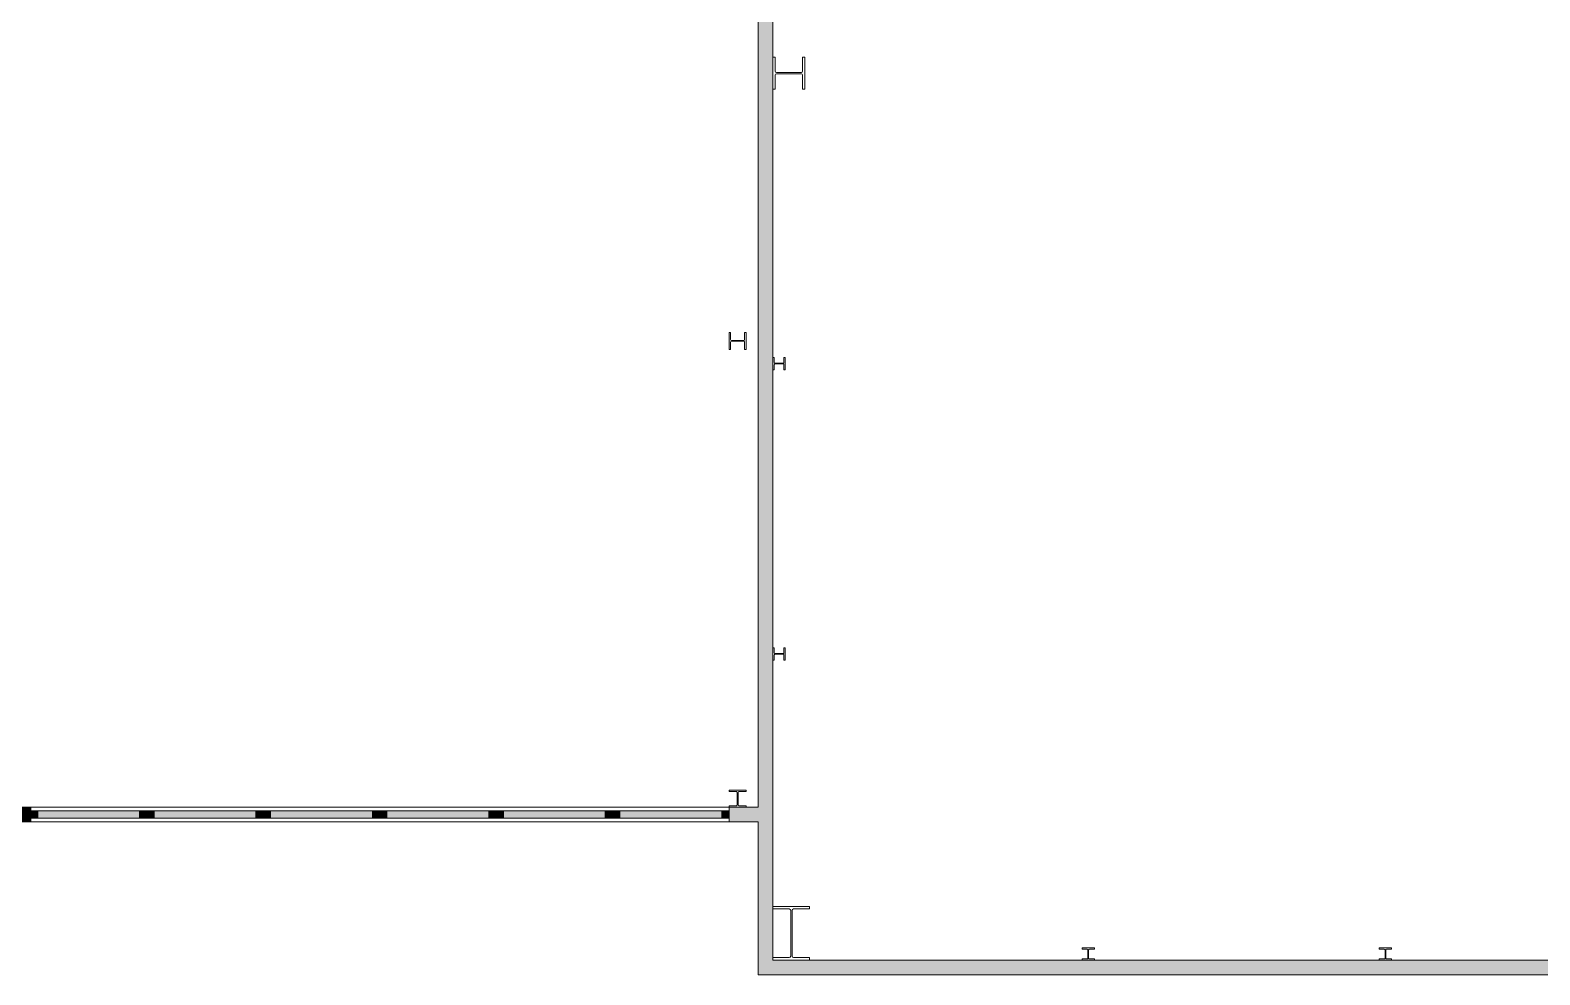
# Model space of a CAD drawing. Header units: inches. Extents: x 47334 to 154394, y 34687 to 85162.
# Drawn here: x 59289 to 71656, y 52652 to 60389 of the extents above; entities that cross this region are included whole.
import ezdxf

# ---------------------------------------------------------------- set-up
doc = ezdxf.new("R2010")
doc.units = ezdxf.units.IN
doc.header["$LTSCALE"] = 300
doc.header["$MEASUREMENT"] = 0
doc.linetypes.add('Wipeout_Contour', pattern=[1.01, 0.01, -1])
doc.layers.add('Grundebene', color=7, linetype='Continuous')

# ---------------------------------------------------------------- blocks, each defined once
blk = doc.blocks.new('Color_Area-126E')
at = {"layer": 'Grundebene', "true_color": 0xffffff, "transparency": 33554687}
blk.add_hatch(color=7, dxfattribs=at).paths.add_polyline_path([(60244, 53934), (60244, 53994), (60184, 53994), (60184, 53934)], flags=0)
at = {"layer": 'Grundebene', "color": 18, "linetype": 'Wipeout_Contour', "lineweight": 13, "true_color": 0x000000}
for p, q in [((60244, 53994), (60184, 53994)), ((60184, 53994), (60184, 53934)), ((60184, 53934), (60244, 53934)), ((60244, 53934), (60244, 53994))]:
    blk.add_line(p, q, dxfattribs=at)
blk = doc.blocks.new('Color_Area-1274')
at = {"layer": 'Grundebene', "true_color": 0xffffff, "transparency": 33554687}
blk.add_hatch(color=7, dxfattribs=at).paths.add_polyline_path([(59293, 53994), (59293, 53934), (59353, 53934), (59353, 53994)], flags=0)
at = {"layer": 'Grundebene', "color": 18, "linetype": 'Wipeout_Contour', "lineweight": 13, "true_color": 0x000000}
for p, q in [((59293, 53994), (59293, 53934)), ((59353, 53994), (59293, 53994)), ((59293, 53934), (59353, 53934)), ((59353, 53934), (59353, 53994))]:
    blk.add_line(p, q, dxfattribs=at)
blk = doc.blocks.new('Color_Area-127A')
at = {"layer": 'Grundebene', "true_color": 0xffffff, "transparency": 33554687}
blk.add_hatch(color=7, dxfattribs=at).paths.add_polyline_path([(59353, 53934), (60184, 53934), (60184, 53994), (59353, 53994)], flags=0)
at = {"layer": 'Grundebene', "color": 18, "linetype": 'Wipeout_Contour', "lineweight": 13, "true_color": 0x000000}
for p, q in [((60184, 53994), (59353, 53994)), ((59353, 53994), (59353, 53934)), ((59353, 53934), (60184, 53934)), ((60184, 53934), (60184, 53994))]:
    blk.add_line(p, q, dxfattribs=at)
blk = doc.blocks.new('Color_Area-128C')
at = {"layer": 'Grundebene', "true_color": 0xffffff, "transparency": 33554687}
blk.add_hatch(color=7, dxfattribs=at).paths.add_polyline_path([(60244, 53934), (60244, 53994), (60304, 53994), (60304, 53934)], flags=0)
at = {"layer": 'Grundebene', "color": 18, "linetype": 'Wipeout_Contour', "lineweight": 13, "true_color": 0x000000}
for p, q in [((60244, 53934), (60244, 53994)), ((60244, 53994), (60304, 53994)), ((60304, 53934), (60244, 53934)), ((60304, 53994), (60304, 53934))]:
    blk.add_line(p, q, dxfattribs=at)
blk = doc.blocks.new('Color_Area-1292')
at = {"layer": 'Grundebene', "true_color": 0xffffff, "transparency": 33554687}
blk.add_hatch(color=7, dxfattribs=at).paths.add_polyline_path([(61198, 53994), (61198, 53934), (61138, 53934), (61138, 53994)], flags=0)
at = {"layer": 'Grundebene', "color": 18, "linetype": 'Wipeout_Contour', "lineweight": 13, "true_color": 0x000000}
for p, q in [((61138, 53934), (61138, 53994)), ((61138, 53994), (61198, 53994)), ((61198, 53934), (61138, 53934)), ((61198, 53994), (61198, 53934))]:
    blk.add_line(p, q, dxfattribs=at)
blk = doc.blocks.new('Color_Area-1298')
at = {"layer": 'Grundebene', "true_color": 0xffffff, "transparency": 33554687}
blk.add_hatch(color=7, dxfattribs=at).paths.add_polyline_path([(61138, 53934), (60304, 53934), (60304, 53994), (61138, 53994)], flags=0)
at = {"layer": 'Grundebene', "color": 18, "linetype": 'Wipeout_Contour', "lineweight": 13, "true_color": 0x000000}
for p, q in [((60304, 53934), (60304, 53994)), ((60304, 53994), (61138, 53994)), ((61138, 53934), (60304, 53934)), ((61138, 53994), (61138, 53934))]:
    blk.add_line(p, q, dxfattribs=at)
blk = doc.blocks.new('Color_Area-12AA')
at = {"layer": 'Grundebene', "true_color": 0xffffff, "transparency": 33554687}
blk.add_hatch(color=7, dxfattribs=at).paths.add_polyline_path([(62152, 53934), (62152, 53994), (62092, 53994), (62092, 53934)], flags=0)
at = {"layer": 'Grundebene', "color": 18, "linetype": 'Wipeout_Contour', "lineweight": 13, "true_color": 0x000000}
for p, q in [((62152, 53994), (62092, 53994)), ((62092, 53994), (62092, 53934)), ((62092, 53934), (62152, 53934)), ((62152, 53934), (62152, 53994))]:
    blk.add_line(p, q, dxfattribs=at)
blk = doc.blocks.new('Color_Area-12B0')
at = {"layer": 'Grundebene', "true_color": 0xffffff, "transparency": 33554687}
blk.add_hatch(color=7, dxfattribs=at).paths.add_polyline_path([(61198, 53994), (61198, 53934), (61258, 53934), (61258, 53994)], flags=0)
at = {"layer": 'Grundebene', "color": 18, "linetype": 'Wipeout_Contour', "lineweight": 13, "true_color": 0x000000}
for p, q in [((61198, 53994), (61198, 53934)), ((61258, 53994), (61198, 53994)), ((61198, 53934), (61258, 53934)), ((61258, 53934), (61258, 53994))]:
    blk.add_line(p, q, dxfattribs=at)
blk = doc.blocks.new('Color_Area-12B6')
at = {"layer": 'Grundebene', "true_color": 0xffffff, "transparency": 33554687}
blk.add_hatch(color=7, dxfattribs=at).paths.add_polyline_path([(61258, 53934), (62092, 53934), (62092, 53994), (61258, 53994)], flags=0)
at = {"layer": 'Grundebene', "color": 18, "linetype": 'Wipeout_Contour', "lineweight": 13, "true_color": 0x000000}
for p, q in [((62092, 53994), (61258, 53994)), ((61258, 53994), (61258, 53934)), ((61258, 53934), (62092, 53934)), ((62092, 53934), (62092, 53994))]:
    blk.add_line(p, q, dxfattribs=at)
blk = doc.blocks.new('Color_Area-12C8')
at = {"layer": 'Grundebene', "true_color": 0xffffff, "transparency": 33554687}
blk.add_hatch(color=7, dxfattribs=at).paths.add_polyline_path([(62152, 53934), (62152, 53994), (62212, 53994), (62212, 53934)], flags=0)
at = {"layer": 'Grundebene', "color": 18, "linetype": 'Wipeout_Contour', "lineweight": 13, "true_color": 0x000000}
for p, q in [((62152, 53934), (62152, 53994)), ((62152, 53994), (62212, 53994)), ((62212, 53934), (62152, 53934)), ((62212, 53994), (62212, 53934))]:
    blk.add_line(p, q, dxfattribs=at)
blk = doc.blocks.new('Color_Area-12CE')
at = {"layer": 'Grundebene', "true_color": 0xffffff, "transparency": 33554687}
blk.add_hatch(color=7, dxfattribs=at).paths.add_polyline_path([(63106, 53994), (63106, 53934), (63046, 53934), (63046, 53994)], flags=0)
at = {"layer": 'Grundebene', "color": 18, "linetype": 'Wipeout_Contour', "lineweight": 13, "true_color": 0x000000}
for p, q in [((63046, 53934), (63046, 53994)), ((63046, 53994), (63106, 53994)), ((63106, 53934), (63046, 53934)), ((63106, 53994), (63106, 53934))]:
    blk.add_line(p, q, dxfattribs=at)
blk = doc.blocks.new('Color_Area-12D4')
at = {"layer": 'Grundebene', "true_color": 0xffffff, "transparency": 33554687}
blk.add_hatch(color=7, dxfattribs=at).paths.add_polyline_path([(63046, 53934), (62212, 53934), (62212, 53994), (63046, 53994)], flags=0)
at = {"layer": 'Grundebene', "color": 18, "linetype": 'Wipeout_Contour', "lineweight": 13, "true_color": 0x000000}
for p, q in [((62212, 53934), (62212, 53994)), ((62212, 53994), (63046, 53994)), ((63046, 53934), (62212, 53934)), ((63046, 53994), (63046, 53934))]:
    blk.add_line(p, q, dxfattribs=at)
blk = doc.blocks.new('Color_Area-12E6')
at = {"layer": 'Grundebene', "true_color": 0xffffff, "transparency": 33554687}
blk.add_hatch(color=7, dxfattribs=at).paths.add_polyline_path([(63106, 53934), (63106, 53994), (63166, 53994), (63166, 53934)], flags=0)
at = {"layer": 'Grundebene', "color": 18, "linetype": 'Wipeout_Contour', "lineweight": 13, "true_color": 0x000000}
for p, q in [((63106, 53934), (63106, 53994)), ((63106, 53994), (63166, 53994)), ((63166, 53934), (63106, 53934)), ((63166, 53994), (63166, 53934))]:
    blk.add_line(p, q, dxfattribs=at)
blk = doc.blocks.new('Color_Area-12EC')
at = {"layer": 'Grundebene', "true_color": 0xffffff, "transparency": 33554687}
blk.add_hatch(color=7, dxfattribs=at).paths.add_polyline_path([(64060, 53994), (64060, 53934), (64000, 53934), (64000, 53994)], flags=0)
at = {"layer": 'Grundebene', "color": 18, "linetype": 'Wipeout_Contour', "lineweight": 13, "true_color": 0x000000}
for p, q in [((64000, 53934), (64000, 53994)), ((64000, 53994), (64060, 53994)), ((64060, 53934), (64000, 53934)), ((64060, 53994), (64060, 53934))]:
    blk.add_line(p, q, dxfattribs=at)
blk = doc.blocks.new('Color_Area-12F2')
at = {"layer": 'Grundebene', "true_color": 0xffffff, "transparency": 33554687}
blk.add_hatch(color=7, dxfattribs=at).paths.add_polyline_path([(64000, 53934), (63166, 53934), (63166, 53994), (64000, 53994)], flags=0)
at = {"layer": 'Grundebene', "color": 18, "linetype": 'Wipeout_Contour', "lineweight": 13, "true_color": 0x000000}
for p, q in [((63166, 53934), (63166, 53994)), ((63166, 53994), (64000, 53994)), ((64000, 53934), (63166, 53934)), ((64000, 53994), (64000, 53934))]:
    blk.add_line(p, q, dxfattribs=at)
blk = doc.blocks.new('Color_Area-1304')
at = {"layer": 'Grundebene', "true_color": 0xffffff, "transparency": 33554687}
blk.add_hatch(color=7, dxfattribs=at).paths.add_polyline_path([(65014, 53934), (65014, 53994), (64954, 53994), (64954, 53934)], flags=0)
at = {"layer": 'Grundebene', "color": 18, "linetype": 'Wipeout_Contour', "lineweight": 13, "true_color": 0x000000}
for p, q in [((65014, 53994), (64954, 53994)), ((64954, 53994), (64954, 53934)), ((64954, 53934), (65014, 53934)), ((65014, 53934), (65014, 53994))]:
    blk.add_line(p, q, dxfattribs=at)
blk = doc.blocks.new('Color_Area-130A')
at = {"layer": 'Grundebene', "true_color": 0xffffff, "transparency": 33554687}
blk.add_hatch(color=7, dxfattribs=at).paths.add_polyline_path([(64060, 53994), (64060, 53934), (64120, 53934), (64120, 53994)], flags=0)
at = {"layer": 'Grundebene', "color": 18, "linetype": 'Wipeout_Contour', "lineweight": 13, "true_color": 0x000000}
for p, q in [((64060, 53994), (64060, 53934)), ((64120, 53994), (64060, 53994)), ((64060, 53934), (64120, 53934)), ((64120, 53934), (64120, 53994))]:
    blk.add_line(p, q, dxfattribs=at)
blk = doc.blocks.new('Color_Area-1310')
at = {"layer": 'Grundebene', "true_color": 0xffffff, "transparency": 33554687}
blk.add_hatch(color=7, dxfattribs=at).paths.add_polyline_path([(64120, 53934), (64954, 53934), (64954, 53994), (64120, 53994)], flags=0)
at = {"layer": 'Grundebene', "color": 18, "linetype": 'Wipeout_Contour', "lineweight": 13, "true_color": 0x000000}
for p, q in [((64954, 53994), (64120, 53994)), ((64120, 53994), (64120, 53934)), ((64120, 53934), (64954, 53934)), ((64954, 53934), (64954, 53994))]:
    blk.add_line(p, q, dxfattribs=at)

msp = doc.modelspace()

# ---------------------------------------------------------------- hatches: boundary and pattern name
at = {"layer": 'Grundebene', "true_color": 0x000000, "transparency": 33554687}
for points in [[(65374, 74167), (65374, 52772), (65254, 52652), (65254, 74287)], [(59293, 54024), (59149, 54024), (59149, 53904), (59293, 53904)], [(65014, 53904), (65254, 53904), (65254, 54024), (65014, 54024)], [(65254, 52652), (65374, 52772), (87428, 52772), (87428, 52652)]]:
    msp.add_hatch(color=18, dxfattribs=at).paths.add_polyline_path(points, flags=0)

# ---------------------------------------------------------------- linework, layer by layer
at = {"layer": 'Grundebene', "color": 18, "linetype": 'Continuous', "lineweight": 13, "true_color": 0x000000}
for p, q in [((65254, 72914), (65254, 54024)), ((65374, 52772), (65374, 63067)), ((65392, 60167), (65374, 60167)), ((65374, 60167), (65374, 59907)), ((65392, 60052), (65392, 60167)), ((65634, 60167), (65617, 60167)), ((65617, 60167), (65617, 60052)), ((65634, 59907), (65634, 60167)), ((65392, 59907), (65392, 60022)), ((65607, 60042), (65402, 60042)), ((65402, 60032), (65607, 60032)), ((65617, 60022), (65617, 59907)), ((65374, 59907), (65392, 59907)), ((65617, 59907), (65634, 59907)), ((65026, 57914), (65014, 57914)), ((65014, 57914), (65014, 57774)), ((65026, 57855), (65026, 57914)), ((65154, 57914), (65142, 57914)), ((65142, 57914), (65142, 57855)), ((65154, 57774), (65154, 57914)), ((65014, 57774), (65026, 57774)), ((65026, 57774), (65026, 57834)), ((65135, 57848), (65033, 57848)), ((65033, 57841), (65135, 57841)), ((65142, 57834), (65142, 57774)), ((65142, 57774), (65154, 57774)), ((65384, 57708), (65374, 57708)), ((65374, 57708), (65374, 57608)), ((65384, 57667), (65384, 57708)), ((65384, 57608), (65384, 57649)), ((65458, 57661), (65390, 57661)), ((65390, 57655), (65458, 57655)), ((65474, 57708), (65464, 57708)), ((65464, 57708), (65464, 57667)), ((65464, 57649), (65464, 57608)), ((65474, 57608), (65474, 57708)), ((65374, 57608), (65384, 57608)), ((65464, 57608), (65474, 57608)), ((65384, 55330), (65374, 55330)), ((65374, 55330), (65374, 55230)), ((65384, 55289), (65384, 55330)), ((65458, 55283), (65390, 55283)), ((65474, 55330), (65464, 55330)), ((65464, 55330), (65464, 55289)), ((65474, 55230), (65474, 55330)), ((65374, 55230), (65384, 55230)), ((65384, 55230), (65384, 55271)), ((65390, 55277), (65458, 55277)), ((65464, 55271), (65464, 55230)), ((65464, 55230), (65474, 55230)), ((65154, 54164), (65014, 54164)), ((65014, 54164), (65014, 54152)), ((65014, 54152), (65074, 54152)), ((65081, 54145), (65081, 54043)), ((65088, 54043), (65088, 54145)), ((65095, 54152), (65154, 54152)), ((65154, 54152), (65154, 54164)), ((59293, 54024), (59149, 54024)), ((59293, 53994), (59293, 54024)), ((60244, 54024), (59293, 54024)), ((59293, 53934), (59293, 53994)), ((59353, 53994), (59293, 53994)), ((59293, 53934), (59293, 53994)), ((59293, 53904), (59293, 53934)), ((59293, 53934), (59353, 53934)), ((59353, 53934), (59353, 53994)), ((60184, 53994), (59353, 53994)), ((59353, 53934), (60184, 53934)), ((60244, 53994), (60184, 53994)), ((60184, 53994), (60184, 53934)), ((60184, 53934), (60244, 53934)), ((60244, 54024), (61198, 54024)), ((60244, 53934), (60244, 53994)), ((60244, 53994), (60304, 53994)), ((60244, 53934), (60244, 53994)), ((60304, 53934), (60244, 53934)), ((60304, 53994), (60304, 53934)), ((60304, 53994), (61138, 53994)), ((61138, 53934), (60304, 53934)), ((61138, 53934), (61138, 53994)), ((61138, 53994), (61198, 53994)), ((61198, 53934), (61138, 53934)), ((62152, 54024), (61198, 54024)), ((61198, 53934), (61198, 53994)), ((61258, 53994), (61198, 53994)), ((61198, 53934), (61198, 53994)), ((61198, 53934), (61258, 53934)), ((61258, 53934), (61258, 53994)), ((62092, 53994), (61258, 53994)), ((61258, 53934), (62092, 53934)), ((62152, 53994), (62092, 53994)), ((62092, 53994), (62092, 53934)), ((62092, 53934), (62152, 53934)), ((62152, 54024), (63106, 54024)), ((62152, 53934), (62152, 53994)), ((62152, 53994), (62212, 53994)), ((62152, 53934), (62152, 53994)), ((62212, 53934), (62152, 53934)), ((62212, 53994), (62212, 53934)), ((62212, 53994), (63046, 53994)), ((63046, 53934), (62212, 53934)), ((63046, 53934), (63046, 53994)), ((63046, 53994), (63106, 53994)), ((63106, 53934), (63046, 53934)), ((63106, 54024), (64060, 54024)), ((63106, 53934), (63106, 53994)), ((63106, 53994), (63166, 53994)), ((63106, 53934), (63106, 53994)), ((63166, 53934), (63106, 53934)), ((63166, 53994), (63166, 53934)), ((63166, 53994), (64000, 53994)), ((64000, 53934), (63166, 53934)), ((64000, 53934), (64000, 53994)), ((64000, 53994), (64060, 53994)), ((64060, 53934), (64000, 53934)), ((65014, 54024), (64060, 54024)), ((64060, 53934), (64060, 53994)), ((64120, 53994), (64060, 53994)), ((64060, 53934), (64060, 53994)), ((64060, 53934), (64120, 53934)), ((64120, 53934), (64120, 53994)), ((64954, 53994), (64120, 53994)), ((64120, 53934), (64954, 53934)), ((65014, 53994), (64954, 53994)), ((64954, 53994), (64954, 53934)), ((64954, 53934), (65014, 53934)), ((65074, 54036), (65014, 54036)), ((65014, 54036), (65014, 54024)), ((65014, 53994), (65014, 54024)), ((65254, 54024), (65014, 54024)), ((65014, 54024), (65154, 54024)), ((65014, 53934), (65014, 53994)), ((65014, 53934), (65014, 53994)), ((65014, 53904), (65014, 53934)), ((65154, 54036), (65095, 54036)), ((65154, 54024), (65154, 54036)), ((59149, 53904), (59293, 53904)), ((60244, 53904), (59293, 53904)), ((60244, 53904), (61198, 53904)), ((62152, 53904), (61198, 53904)), ((62152, 53904), (63106, 53904)), ((63106, 53904), (64060, 53904)), ((65014, 53904), (64060, 53904)), ((65014, 53904), (65254, 53904)), ((65254, 53904), (65254, 52652)), ((65374, 53212), (65374, 53191)), ((65674, 53212), (65374, 53212)), ((65374, 53191), (65508, 53191)), ((65519, 53180), (65519, 52804)), ((65530, 52804), (65530, 53180)), ((65541, 53191), (65674, 53191)), ((65674, 53191), (65674, 53212)), ((67907, 52872), (67907, 52862)), ((68007, 52872), (67907, 52872)), ((67907, 52862), (67948, 52862)), ((67954, 52856), (67954, 52788)), ((67960, 52788), (67960, 52856)), ((67966, 52862), (68007, 52862)), ((68007, 52862), (68007, 52872)), ((70341, 52872), (70341, 52862)), ((70441, 52872), (70341, 52872)), ((70341, 52862), (70382, 52862)), ((70388, 52856), (70388, 52788)), ((70394, 52788), (70394, 52856)), ((70400, 52862), (70441, 52862)), ((70441, 52862), (70441, 52872)), ((65508, 52793), (65374, 52793)), ((65374, 52793), (65374, 52772)), ((87428, 52772), (65374, 52772)), ((65374, 52772), (65674, 52772)), ((65674, 52793), (65541, 52793)), ((65674, 52772), (65674, 52793)), ((67948, 52782), (67907, 52782)), ((67907, 52782), (67907, 52772)), ((67907, 52772), (68007, 52772)), ((68007, 52782), (67966, 52782)), ((68007, 52772), (68007, 52782)), ((70382, 52782), (70341, 52782)), ((70341, 52782), (70341, 52772)), ((70341, 52772), (70441, 52772)), ((70441, 52782), (70400, 52782)), ((70441, 52772), (70441, 52782)), ((65254, 52652), (87428, 52652))]:
    msp.add_line(p, q, dxfattribs=at)
at = {"layer": 'Grundebene', "color": 18, "linetype": 'Wipeout_Contour', "lineweight": 13, "true_color": 0x000000}
for points in [[(59293, 53934), (59353, 53934), (59353, 53994), (59293, 53994), (59293, 53934)], [(60184, 53934), (60184, 53994), (59353, 53994), (59353, 53934), (60184, 53934)], [(60244, 53994), (60184, 53994), (60184, 53934), (60244, 53934), (60244, 53994)], [(60244, 53994), (60304, 53994), (60304, 53934), (60244, 53934), (60244, 53994)], [(60304, 53934), (60304, 53994), (61138, 53994), (61138, 53934), (60304, 53934)], [(61198, 53934), (61138, 53934), (61138, 53994), (61198, 53994), (61198, 53934)], [(61198, 53934), (61258, 53934), (61258, 53994), (61198, 53994), (61198, 53934)], [(62092, 53934), (62092, 53994), (61258, 53994), (61258, 53934), (62092, 53934)], [(62152, 53994), (62092, 53994), (62092, 53934), (62152, 53934), (62152, 53994)], [(62152, 53994), (62212, 53994), (62212, 53934), (62152, 53934), (62152, 53994)], [(62212, 53934), (62212, 53994), (63046, 53994), (63046, 53934), (62212, 53934)], [(63106, 53934), (63046, 53934), (63046, 53994), (63106, 53994), (63106, 53934)], [(63106, 53994), (63166, 53994), (63166, 53934), (63106, 53934), (63106, 53994)], [(63166, 53934), (63166, 53994), (64000, 53994), (64000, 53934), (63166, 53934)], [(64060, 53934), (64000, 53934), (64000, 53994), (64060, 53994), (64060, 53934)], [(64060, 53934), (64120, 53934), (64120, 53994), (64060, 53994), (64060, 53934)], [(64954, 53934), (64954, 53994), (64120, 53994), (64120, 53934), (64954, 53934)], [(65014, 53994), (64954, 53994), (64954, 53934), (65014, 53934), (65014, 53994)]]:
    msp.add_lwpolyline(points, dxfattribs=at)
at = {"layer": 'Grundebene', "color": 18, "linetype": 'Continuous', "lineweight": 13, "true_color": 0x000000}
for centre, radius, start, end in [((65402, 60052), 10, 180, 270), ((65402, 60022), 10, 90, 180), ((65607, 60052), 10, 270, 360), ((65607, 60022), 10, 0, 90), ((65033, 57855), 7, 180, 270), ((65033, 57834), 7, 90, 180), ((65135, 57855), 7, 270, 0), ((65135, 57834), 7, 0, 90), ((65390, 57667), 6, 180, 270), ((65390, 57649), 6, 90, 180), ((65458, 57667), 6, 270, 0), ((65458, 57649), 6, 360, 90), ((65390, 55289), 6, 180, 270), ((65458, 55289), 6, 270, 360), ((65390, 55271), 6, 90, 180), ((65458, 55271), 6, 0, 90), ((65074, 54145), 7, 0, 90), ((65095, 54145), 7, 90, 180), ((65074, 54043), 7, 270, 0), ((65095, 54043), 7, 180, 270), ((65508, 53180), 11, 360, 90), ((65541, 53180), 11, 90, 180), ((67948, 52856), 6, 0, 90), ((67966, 52856), 6, 90, 180), ((70382, 52856), 6, 0, 90), ((70400, 52856), 6, 90, 180), ((65508, 52804), 11, 270, 360), ((65541, 52804), 11, 180, 270), ((67948, 52788), 6, 270, 360), ((67966, 52788), 6, 180, 270), ((70382, 52788), 6, 270, 360), ((70400, 52788), 6, 180, 270)]:
    msp.add_arc(centre, radius, start, end, dxfattribs=at)

# ---------------------------------------------------------------- block references
at = {"layer": 'Grundebene'}
for name in ['Color_Area-1274', 'Color_Area-127A', 'Color_Area-126E', 'Color_Area-128C', 'Color_Area-1298', 'Color_Area-1292', 'Color_Area-12B0', 'Color_Area-12B6', 'Color_Area-12AA', 'Color_Area-12C8', 'Color_Area-12D4', 'Color_Area-12CE', 'Color_Area-12E6', 'Color_Area-12F2', 'Color_Area-12EC', 'Color_Area-130A', 'Color_Area-1310', 'Color_Area-1304']:
    msp.add_blockref(name, (0, 0), dxfattribs=at)

doc.saveas('drawing.dxf')
